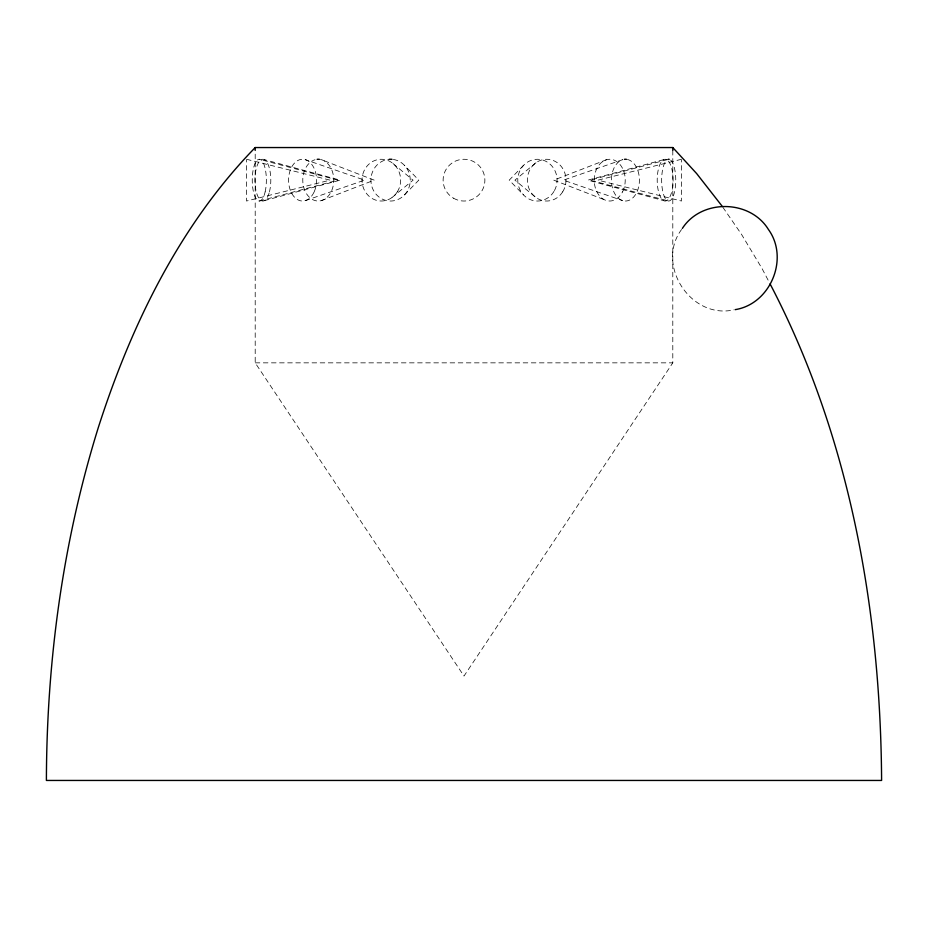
<?xml version="1.0" encoding="UTF-8"?>
<svg xmlns="http://www.w3.org/2000/svg" width="928" height="928" viewBox="0 0 928 928"><rect width="100%" height="100%" fill="white"/><g stroke="black" fill="none" stroke-linecap="round" stroke-linejoin="round"><path stroke-width="0.7" stroke-dasharray="4.64 3.48" d="M681.593 229.448C655.214 264.816 690.884 319.708 733.92 309.836M672.8 150.44L672.8 362.848L464 676.048L255.2 362.848L255.2 151.89M404.48 194.915L418.772 180.148L404.48 165.381M523.52 165.381L509.228 180.148L523.52 194.915M392.057 197.502L413.076 180.148L392.057 162.783M535.943 162.783L514.924 180.148L535.943 197.502M321.297 200.622L374.239 180.148L321.297 159.662M606.703 159.662L553.761 180.148L606.703 200.622M305.312 200.622L364.576 180.148L305.312 159.662M622.688 159.662L563.424 180.148L622.688 200.622M264.41 200.622L340.112 180.148L264.41 159.662M663.59 159.662L587.888 180.148L663.59 200.622M259.295 201.028L337.92 180.148L259.295 159.268M667.348 159.628L590.08 180.148L668.705 201.028M681.465 159.268L597.945 180.148L681.465 201.028L681.465 160.115M255.2 362.848L672.8 362.848M246.535 159.268L330.055 180.148L246.535 201.028L246.535 160.115M722.854 207.257L741.495 234.32L762.12 268.691L768.744 281.358M627.409 159.477A20.88 13.99 -90 0 1 637.374 191.017A20.88 13.99 -90 0 1 614.023 192.258A20.88 13.99 -90 0 1 622.444 159.744M320.473 159.477A20.88 15.498 -90 0 1 331.505 191.017A20.88 15.498 -90 0 1 305.648 192.258A20.88 15.498 -90 0 1 314.975 159.744M668.438 161.147A20.88 7.934 -90 0 1 670.202 196.249A20.88 7.934 -90 0 1 657.43 185.066A20.88 7.934 -90 0 1 666.826 159.744M393.379 159.477A20.88 19.65 -90 0 1 406.858 191.852A20.88 19.65 -90 0 1 373.555 190.588A20.88 19.65 -90 0 1 389.18 159.314M670.689 160.115A20.88 7.053 -90 0 1 674.343 192.664A20.88 7.053 -90 0 1 662.766 191.435A20.88 7.053 -90 0 1 667.209 159.744M453.56 198.232A20.88 20.88 0 0 0 484.88 180.148A20.88 20.88 0 0 0 453.56 162.064A20.88 20.88 0 0 0 453.56 198.232M314.163 191.852A20.88 13.99 -90 0 0 303.572 159.314A20.88 13.99 -90 0 0 289.988 189.266A20.88 13.99 -90 0 0 314.163 191.852M622.56 191.852A20.88 15.498 -90 0 0 610.833 159.314A20.88 15.498 -90 0 0 595.788 189.266A20.88 15.498 -90 0 0 622.56 191.852M397.323 191.852A20.88 19.314 -90 0 0 382.707 159.314A20.88 19.314 -90 0 0 363.962 189.266A20.88 19.314 -90 0 0 397.323 191.852M562.67 191.852A20.88 19.314 -90 0 0 548.054 159.314A20.88 19.314 -90 0 0 529.296 189.266A20.88 19.314 -90 0 0 562.67 191.852M269.433 191.852A20.88 7.934 -90 0 0 263.424 159.314A20.88 7.934 -90 0 0 255.722 189.266A20.88 7.934 -90 0 0 269.433 191.852M554.445 190.588A20.88 19.65 -90 0 0 537.416 159.268A20.88 19.65 -90 0 0 520.399 190.588A20.88 19.65 -90 0 0 554.445 190.588M265.141 191.852A20.88 7.053 -90 0 0 259.805 159.314A20.88 7.053 -90 0 0 252.961 189.266A20.88 7.053 -90 0 0 265.141 191.852"/><path stroke-width="1.39" d="M682.358 228.416C701.475 198.766 749.952 199.404 768.407 229.448C789.438 258.413 770.542 304.036 735.185 309.639M722.054 206.086L696.661 173.582L672.8 147.552L255.2 147.552C179.719 225.191 131.3 324.893 98.461 427.077C62.86 541.244 46.678 660.991 46.4 780.448L881.6 780.448C880.579 609.835 849.723 436.102 770.078 283.898M672.8 147.552L672.8 150.44M255.2 147.552L255.2 150.44M624.428 159.314A20.88 13.99 -90 0 1 626.423 159.314M317.167 159.314A20.88 15.498 -90 0 1 319.383 159.314M389.18 159.314A20.88 19.65 -90 0 1 391.976 159.314M668.195 159.314A20.88 7.053 -90 0 1 669.204 159.314"/></g></svg>
